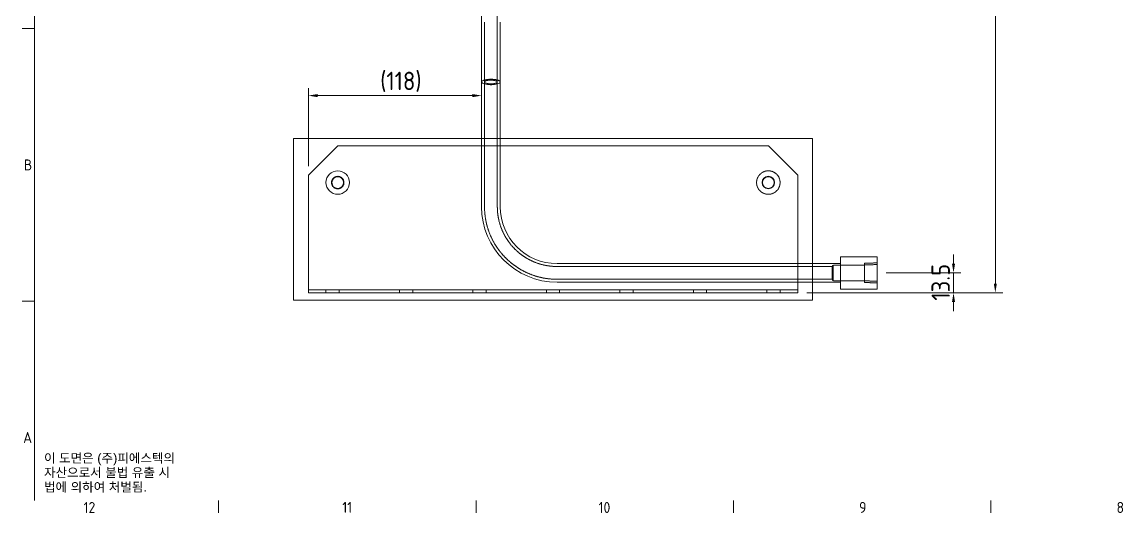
# Model space of a CAD drawing. Header units: millimetres. Extents: x 0 to 2102, y 0 to 1485.
# Drawn here: x 41 to 791, y 41 to 376 of the extents above; entities that cross this region are included whole.
import ezdxf

# ---------------------------------------------------------------- set-up
doc = ezdxf.new("R2010")
doc.units = ezdxf.units.MM
doc.header["$LTSCALE"] = 2.5
doc.linetypes.add('DASHED', pattern=[0.2067, 0.1654, -0.0413])
doc.layers.get('0').update_dxf_attribs({"color": 3, "lineweight": 5})
for name, color, linetype, lineweight in [('가려진 것(ISO)', 2, 'DASHED', 5), ('가시적인 것(ISO)', 3, 'Continuous', 5), ('경계(ISO)', 7, 'Continuous', 5), ('기호(ISO)', 5, 'Continuous', 5), ('치수(ISO)', 2, 'Continuous', 5)]:
    doc.layers.add(name, color=color, linetype=linetype, lineweight=lineweight)
doc.styles.add('문자 텍스트_PSTEK_POSCO', font='isocp.shx')
doc.styles.add('치수 텍스트_PSTEK_POSCO', font='isocp.shx')
doc.dimstyles.new('치수_PSTEK_POSCO', dxfattribs={"dimscale": 2.5, "dimtxt": 5, "dimasz": 2.5, "dimexe": 2, "dimexo": 2.5, "dimgap": 1, "dimtad": 1, "dimrnd": 1e-08, "dimdsep": 46, "dimtxsty": '치수 텍스트_PSTEK_POSCO', "dimcen": 0.09, "dimdle": 10, "dimclrd": 7, "dimclre": 7, "dimclrt": 2, "dimadec": 1, "dimazin": 2, "dimtfac": 1, "dimtmove": 0, "dimatfit": 3, "dimfxl": 0, "dimtolj": 1, "dimlwd": -1, "dimlwe": -1, "dimarcsym": 0})

# ---------------------------------------------------------------- blocks, each defined once
blk = doc.blocks.new('경계 Default Border')
at = {"layer": '경계(ISO)'}
for p, q in [((20, 148.5), (16.6, 148.5)), ((20, 74.25), (16.6, 74.25)), ((70.08, 20), (70.08, 16.6)), ((140.17, 20), (140.17, 16.6)), ((210.25, 20), (210.25, 16.6)), ((280.33, 20), (280.33, 16.6))]:
    blk.add_line(p, q, dxfattribs=at)
at = {"layer": '경계(ISO)', "flags": 128}
blk.add_lwpolyline([(20, 20), (20, 574)], dxfattribs=at)
at = {"layer": '경계(ISO)', "color": 2, "char_height": 3, "attachment_point": 7, "style": '문자 텍스트_PSTEK_POSCO'}
for s, insert in [('B', (17.08, 109.85)), ('A', (16.91, 35.62)), ('12', (33.36, 16.57)), ('11', (103.78, 16.6)), ('10', (173.53, 16.57)), ('9', (244.44, 16.57)), ('8', (314.52, 16.57))]:
    blk.add_mtext(s, dxfattribs=dict(at, insert=insert))
blk = doc.blocks.new('*D27')
at = {"layer": 'Defpoints', "color": 0}
for p in [(372.85, 909.72), (703.81, 909.72), (569.35, 191.39)]:
    blk.add_point(p, dxfattribs=at)
at = {"layer": '치수(ISO)', "color": 7}
for p, q in [((379.1, 909.72), (708.81, 909.72)), ((703.81, 197.64), (703.81, 903.47)), ((575.6, 191.39), (708.81, 191.39))]:
    blk.add_line(p, q, dxfattribs=at)
for points in [[(702.76, 903.47), (704.85, 903.47), (703.81, 909.72)], [(702.76, 197.64), (704.85, 197.64), (703.81, 191.39)]]:
    blk.add_solid(points, dxfattribs=at)
at = {"layer": '치수(ISO)', "color": 2, "insert": (694.29, 411.15), "char_height": 12.5, "attachment_point": 4, "rotation": 90, "style": '치수 텍스트_PSTEK_POSCO'}
blk.add_mtext('\\A1;718.33(부스바/소켓포함 전체 길이)', dxfattribs=at)
blk = doc.blocks.new('*D28')
at = {"layer": 'Defpoints', "color": 0}
for p in [(623.35, 204.89), (675.36, 204.89), (569.35, 191.39)]:
    blk.add_point(p, dxfattribs=at)
at = {"layer": '치수(ISO)', "color": 7}
for p, q in [((675.36, 211.14), (675.36, 217.39)), ((629.6, 204.89), (680.36, 204.89)), ((675.36, 191.39), (675.36, 204.89)), ((575.6, 191.39), (680.36, 191.39)), ((675.36, 185.14), (675.36, 178.89))]:
    blk.add_line(p, q, dxfattribs=at)
for points in [[(674.32, 211.14), (676.4, 211.14), (675.36, 204.89)], [(674.32, 185.14), (676.4, 185.14), (675.36, 191.39)]]:
    blk.add_solid(points, dxfattribs=at)
at = {"layer": '치수(ISO)', "color": 2, "insert": (666.61, 186.01), "char_height": 12.5, "attachment_point": 4, "rotation": 90, "style": '치수 텍스트_PSTEK_POSCO'}
blk.add_mtext('\\A1;13.5', dxfattribs=at)
blk = doc.blocks.new('*D29')
at = {"layer": 'Defpoints', "color": 0}
for p in [(236.35, 325.58), (354.23, 324.58), (236.35, 271.39)]:
    blk.add_point(p, dxfattribs=at)
at = {"layer": '치수(ISO)', "color": 7}
for p, q in [((236.35, 277.64), (236.35, 330.58)), ((347.98, 325.58), (242.6, 325.58))]:
    blk.add_line(p, q, dxfattribs=at)
for points in [[(242.6, 326.62), (242.6, 324.54), (236.35, 325.58)], [(347.98, 326.62), (347.98, 324.54), (354.23, 325.58)]]:
    blk.add_solid(points, dxfattribs=at)
at = {"layer": '치수(ISO)', "color": 2, "insert": (278.1, 334.96), "char_height": 12.5, "attachment_point": 4, "style": '치수 텍스트_PSTEK_POSCO'}
blk.add_mtext('\\A1; (118)', dxfattribs=at)

msp = doc.modelspace()

# ---------------------------------------------------------------- linework, layer by layer
at = {"layer": '가려진 것(ISO)', "ltscale": 0.725669}
msp.add_line((364.928, 375.695), (364.928, 395.159), dxfattribs=at)
at = {"layer": '가려진 것(ISO)', "ltscale": 0.726214}
for p, q in [((356.228, 375.695), (356.228, 334.843)), ((364.928, 375.695), (364.928, 334.843))]:
    msp.add_line(p, q, dxfattribs=at)
at = {"layer": '가려진 것(ISO)', "ltscale": 0.716013}
for p, q in [((356.228, 334.843), (356.228, 324.58)), ((364.928, 324.58), (364.928, 334.843))]:
    msp.add_line(p, q, dxfattribs=at)
at = {"layer": '가려진 것(ISO)', "ltscale": 0.726279}
for p, q in [((356.228, 324.58), (356.228, 249.894)), ((364.928, 324.58), (364.928, 249.894))]:
    msp.add_line(p, q, dxfattribs=at)
at = {"layer": '가려진 것(ISO)', "ltscale": 0.722844}
for p, q in [((354.228, 296.393), (366.928, 296.393)), ((354.228, 291.393), (366.928, 291.393)), ((569.346, 211.244), (569.346, 198.544)), ((579.346, 211.244), (579.346, 198.544))]:
    msp.add_line(p, q, dxfattribs=at)
at = {"layer": '가려진 것(ISO)', "ltscale": 0.758599}
msp.add_line((592.74, 209.244), (593.346, 210.252), dxfattribs=at)
at = {"layer": '가려진 것(ISO)', "ltscale": 0.724071}
msp.add_line((593.346, 210.252), (593.346, 199.533), dxfattribs=at)
at = {"layer": '가려진 것(ISO)', "ltscale": 0.726267}
for p, q in [((614.738, 210.252), (593.346, 210.252)), ((614.738, 199.533), (593.346, 199.533))]:
    msp.add_line(p, q, dxfattribs=at)
at = {"layer": '가려진 것(ISO)', "ltscale": 0.724613}
for p, q in [((623.346, 211.701), (614.738, 211.432)), ((614.738, 210.303), (623.346, 210.572)), ((614.738, 199.482), (623.346, 199.213)), ((614.738, 198.353), (623.346, 198.084))]:
    msp.add_line(p, q, dxfattribs=at)
at = {"layer": '가려진 것(ISO)', "ltscale": 0.722872}
msp.add_line((614.738, 198.353), (614.738, 211.432), dxfattribs=at)
at = {"layer": '가려진 것(ISO)', "ltscale": 0.725832}
msp.add_line((405.578, 209.244), (592.74, 209.244), dxfattribs=at)
at = {"layer": '가려진 것(ISO)', "ltscale": 0.725826}
msp.add_line((405.578, 200.544), (592.738, 200.544), dxfattribs=at)
at = {"layer": '가려진 것(ISO)', "ltscale": 0.760793}
msp.add_line((592.738, 200.544), (593.346, 199.533), dxfattribs=at)
at = {"layer": '가려진 것(ISO)', "ltscale": 0.774069}
for p, q in [((248.346, 193.393), (248.346, 191.393)), ((257.346, 193.393), (257.346, 191.393)), ((298.346, 193.393), (298.346, 191.393)), ((307.346, 193.393), (307.346, 191.393)), ((348.346, 193.393), (348.346, 191.393)), ((357.346, 193.393), (357.346, 191.393)), ((398.346, 193.393), (398.346, 191.393)), ((407.346, 193.393), (407.346, 191.393)), ((448.346, 193.393), (448.346, 191.393)), ((457.346, 193.393), (457.346, 191.393)), ((498.346, 193.393), (498.346, 191.393)), ((507.346, 193.393), (507.346, 191.393)), ((548.346, 193.393), (548.346, 191.393)), ((557.346, 193.393), (557.346, 191.393))]:
    msp.add_line(p, q, dxfattribs=at)
at = {"layer": '가려진 것(ISO)', "ltscale": 0.72783}
msp.add_circle((256.346, 266.393), 4.25, dxfattribs=at)
at = {"layer": '가려진 것(ISO)', "ltscale": 0.725913}
msp.add_circle((549.346, 266.393), 8, dxfattribs=at)
at = {"layer": '가려진 것(ISO)', "ltscale": 0.724697}
msp.add_arc((405.578, 249.894), 49.35, 180, 270, dxfattribs=at)
at = {"layer": '가려진 것(ISO)', "ltscale": 0.72686}
msp.add_arc((405.578, 249.894), 40.65, 180, 270, dxfattribs=at)
at = {"layer": '가려진 것(ISO)', "ltscale": 0.715469}
for points, knots in [([(360.578, 336.704), (359.756, 336.704), (358.941, 336.657), (357.419, 336.474), (356.726, 336.34), (355.551, 336.002), (355.081, 335.802), (354.416, 335.354), (354.238, 335.11), (354.228, 334.856), (354.228, 334.849), (354.228, 334.843)], [0.9944683, 0.9944683, 0.9944683, 0.9944683, 1.2412819, 1.2412819, 1.4878055, 1.4878055, 1.7344605, 1.7344605, 1.9889297, 1.9889297, 1.9958788, 1.9958788, 1.9958788, 1.9958788]), ([(366.928, 334.843), (366.928, 334.849), (366.928, 334.856), (366.919, 335.108), (366.742, 335.351), (366.081, 335.799), (365.611, 336), (364.436, 336.339), (363.743, 336.473), (362.219, 336.656), (361.403, 336.704), (360.578, 336.704)], [-0.0069416, -0.0069416, -0.0069416, -0.0069416, 0, 0, 0.2531766, 0.2531766, 0.5003435, 0.5003435, 0.7471374, 0.7471374, 0.9944683, 0.9944683, 0.9944683, 0.9944683])]:
    msp.add_open_spline(points, degree=3, knots=knots, dxfattribs=at)
at = {"layer": '가려진 것(ISO)', "ltscale": 0.735198}
for points, knots in [([(360.578, 336.115), (360.577, 336.115), (360.576, 336.115), (360.008, 336.115), (359.448, 336.082), (358.399, 335.956), (357.922, 335.863), (357.116, 335.629), (356.794, 335.49), (356.351, 335.185), (356.234, 335.021), (356.228, 334.852), (356.228, 334.847), (356.228, 334.843)], [0.68137623, 0.68137623, 0.68137623, 0.68137623, 0.68171987, 0.68171987, 0.85164767, 0.85164767, 1.0218082, 1.0218082, 1.19226333, 1.19226333, 1.36275004, 1.36275004, 1.36738789, 1.36738789, 1.36738789, 1.36738789]), ([(364.928, 334.843), (364.928, 334.847), (364.928, 334.852), (364.922, 335.025), (364.8, 335.192), (364.345, 335.499), (364.022, 335.636), (363.216, 335.867), (362.741, 335.958), (361.698, 336.083), (361.141, 336.115), (360.578, 336.115)], [-0.00464278, -0.00464278, -0.00464278, -0.00464278, 0, 0, 0.17421461, 0.17421461, 0.34351129, 0.34351129, 0.51260319, 0.51260319, 0.68137623, 0.68137623, 0.68137623, 0.68137623])]:
    msp.add_open_spline(points, degree=3, knots=knots, dxfattribs=at)
at = {"layer": '가려진 것(ISO)', "ltscale": 0.73525}
msp.add_open_spline([(364.928, 334.843), (364.928, 334.838), (364.928, 334.834), (364.923, 334.705), (364.857, 334.583), (364.603, 334.347), (364.416, 334.235), (363.859, 333.997), (363.454, 333.881), (362.511, 333.701), (361.983, 333.638), (360.873, 333.574), (360.301, 333.574), (359.187, 333.637), (358.656, 333.699), (357.707, 333.88), (357.298, 333.997), (356.66, 334.269), (356.436, 334.423), (356.262, 334.665), (356.231, 334.747), (356.228, 334.834), (356.228, 334.838), (356.228, 334.843)], degree=3, knots=[-0.0046404, -0.0046404, -0.0046404, -0.0046404, 0, 0, 0.1277231, 0.1277231, 0.2556607, 0.2556607, 0.4255081, 0.4255081, 0.5952154, 0.5952154, 0.7652195, 0.7652195, 0.9357144, 0.9357144, 1.1065371, 1.1065371, 1.2773599, 1.2773599, 1.3622857, 1.3622857, 1.3669252, 1.3669252, 1.3669252, 1.3669252], dxfattribs=at)
at = {"layer": '가려진 것(ISO)', "ltscale": 0.724547}
msp.add_open_spline([(592.742, 204.894), (592.742, 204.797), (592.742, 204.7), (592.742, 204.038), (592.741, 203.486), (592.741, 202.471), (592.741, 202.017), (592.74, 201.266), (592.74, 200.977), (592.739, 200.603), (592.739, 200.521), (592.738, 200.578), (592.738, 200.717), (592.737, 201.197), (592.737, 201.534), (592.737, 202.366), (592.737, 202.852), (592.736, 203.911), (592.737, 204.474), (592.737, 205.603), (592.737, 206.159), (592.737, 207.189), (592.738, 207.655), (592.738, 208.434), (592.739, 208.74), (592.739, 209.151), (592.74, 209.252), (592.74, 209.235), (592.741, 209.116), (592.741, 208.672), (592.741, 208.352), (592.742, 207.95), (592.742, 207.714), (592.742, 207.452), (592.742, 206.887), (592.742, 206.585), (592.742, 205.826), (592.742, 205.361), (592.742, 204.894)], degree=3, knots=[-2.4018416, -2.4018416, -2.4018416, -2.4018416, -2.3726947, -2.3726947, -2.2028271, -2.2028271, -2.0333275, -2.0333275, -1.8638357, -1.8638357, -1.6943519, -1.6943519, -1.5248763, -1.5248763, -1.3554091, -1.3554091, -1.1859506, -1.1859506, -1.0165008, -1.0165008, -0.8470601, -0.8470601, -0.6776286, -0.6776286, -0.5082065, -0.5082065, -0.3387942, -0.3387942, -0.169392, -0.169392, 0, 0, 0, 0.0994591, 0.0994591, 0.1990124, 0.1990124, 0.339499, 0.339499, 0.339499, 0.339499], dxfattribs=at)
at = {"layer": '가시적인 것(ISO)'}
for p, q in [((354.228, 395.159), (354.228, 375.695)), ((354.228, 375.695), (354.228, 334.843)), ((366.928, 375.695), (366.928, 334.843)), ((354.228, 334.843), (354.228, 324.58)), ((366.928, 324.58), (366.928, 334.843)), ((354.228, 324.58), (354.228, 249.894)), ((366.928, 324.58), (366.928, 249.894)), ((226.346, 296.393), (354.228, 296.393)), ((226.346, 186.393), (226.346, 296.393)), ((366.928, 296.393), (579.346, 296.393)), ((579.346, 296.393), (579.346, 211.244)), ((256.346, 291.393), (236.346, 271.393)), ((256.346, 291.393), (354.228, 291.393)), ((366.928, 291.393), (549.346, 291.393)), ((569.346, 271.393), (549.346, 291.393)), ((236.346, 195.393), (236.346, 271.393)), ((569.346, 271.393), (569.346, 211.244)), ((405.578, 211.244), (598.346, 211.244)), ((598.346, 193.893), (598.346, 215.893)), ((623.346, 215.893), (598.346, 215.893)), ((623.346, 215.893), (623.346, 193.893)), ((236.346, 193.393), (236.346, 195.393)), ((405.578, 198.544), (598.346, 198.544)), ((569.346, 198.544), (569.346, 195.393)), ((569.346, 193.393), (569.346, 195.393)), ((579.346, 198.544), (579.346, 186.393)), ((236.346, 193.393), (569.346, 193.393)), ((236.346, 193.393), (236.346, 191.393)), ((236.346, 191.393), (569.346, 191.393)), ((569.346, 193.393), (569.346, 191.393)), ((623.346, 193.893), (598.346, 193.893)), ((579.346, 186.393), (226.346, 186.393))]:
    msp.add_line(p, q, dxfattribs=at)
for centre, radius in [((256.346, 266.393), 8), ((256.346, 266.393), 4), ((549.346, 266.393), 4.25), ((549.346, 266.393), 4)]:
    msp.add_circle(centre, radius, dxfattribs=at)
for radius in [51.35, 38.65]:
    msp.add_arc((405.578, 249.894), radius, 180, 270, dxfattribs=at)
msp.add_open_spline([(366.928, 334.843), (366.928, 334.836), (366.928, 334.829), (366.919, 334.582), (366.749, 334.345), (366.104, 333.903), (365.635, 333.703), (364.457, 333.367), (363.758, 333.234), (362.225, 333.053), (361.406, 333.007), (359.756, 333.007), (358.942, 333.053), (357.42, 333.231), (356.728, 333.361), (355.553, 333.692), (355.082, 333.889), (354.417, 334.333), (354.238, 334.576), (354.228, 334.829), (354.228, 334.836), (354.228, 334.843)], degree=3, knots=[-0.0069437, -0.0069437, -0.0069437, -0.0069437, 0, 0, 0.2482328, 0.2482328, 0.4972073, 0.4972073, 0.7462968, 0.7462968, 0.9944835, 0.9944835, 1.241308, 1.241308, 1.4875658, 1.4875658, 1.7345325, 1.7345325, 1.9891333, 1.9891333, 1.9960783, 1.9960783, 1.9960783, 1.9960783], dxfattribs=at)

# ---------------------------------------------------------------- block references
at = {"xscale": 2.5, "yscale": 2.5, "zscale": 2.5}
msp.add_blockref('경계 Default Border', (0, 0), dxfattribs=at)

# ---------------------------------------------------------------- texts
at = {"layer": '기호(ISO)', "color": 2, "insert": (56.476, 68.656), "char_height": 6.25, "width": 98.26526, "attachment_point": 4, "line_spacing_factor": 0.944221, "style": '문자 텍스트_PSTEK_POSCO'}
msp.add_mtext('{\\fArial|b0|i0;\\H6.2500;이 도면은 (주)피에스텍의\\P자산으로서 불법 유출 시 \\P법에 의하여 처벌됨.}', dxfattribs=at)

# ---------------------------------------------------------------- dimensions: what is measured, and where the dimension line sits
at = {"layer": '치수(ISO)', "color": 7}
for base, p1, p2, angle, text, override, picture, middle in [((703.806, 909.719), (569.346, 191.393), (372.846, 909.719), 270, '<>(부스바/소켓포함 전체 길이)', {"dimdec": 2, "dimtp": 0, "dimtm": 0, "dimtdec": 2, "dimtofl": 0, "dimatfit": 1}, '*D27', (703.806, 540.567)), ((236.346, 325.581), (354.228, 324.58), (236.346, 271.393), 180, ' (118)', {"dimdec": 2, "dimse1": 1, "dimtp": 0, "dimtm": 0, "dimtdec": 2, "dimtofl": 0, "dimatfit": 1}, '*D29', (295.287, 325.581))]:
    dim = msp.add_linear_dim(base=base, p1=p1, p2=p2, angle=angle, text=text, dimstyle='치수_PSTEK_POSCO', override=override, dxfattribs=at)
    dim.commit()
    dim.dimension.update_dxf_attribs({"geometry": picture, "text_midpoint": middle, "dimtype": 160})
dim = msp.add_linear_dim(base=(675.36, 204.893), p1=(569.346, 191.393), p2=(623.346, 204.893), angle=90, dimstyle='치수_PSTEK_POSCO', override={"dimdec": 2, "dimtp": 0, "dimtm": 0, "dimtdec": 2, "dimtofl": 1, "dimatfit": 1}, dxfattribs=at)
dim.commit()
dim.dimension.update_dxf_attribs({"geometry": '*D28', "text_midpoint": (675.36, 198.143), "dimtype": 160})

doc.saveas('drawing.dxf')
